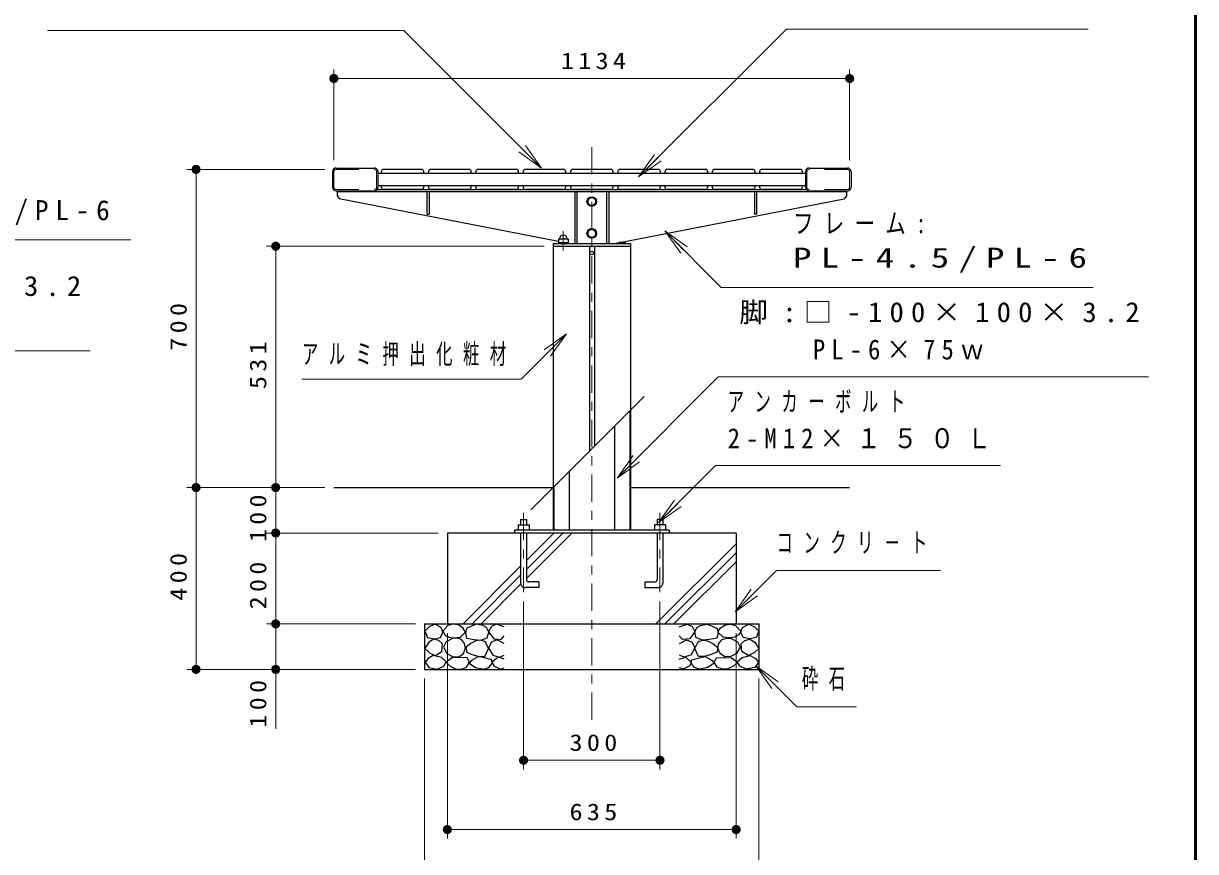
# Model space of a CAD drawing. Units: millimetres on the paper, with parts at other scales. Extents: x -365 to 0, y 0 to 257.
# Drawn here: x -128.8 to 0, y 51.1 to 142.2 of the extents above; entities that cross this region are included whole.
import ezdxf

# ---------------------------------------------------------------- set-up
doc = ezdxf.new("R2010")
doc.units = ezdxf.units.MM
doc.linetypes.add('USER1', pattern=[4.5, 2.5, -2])
doc.linetypes.add('USER2', pattern=[6, 3, -1, 1, -1])
doc.layers.add('1_20', color=7, linetype='Continuous', lineweight=25)
doc.layers.add('LY_5', color=7, linetype='Continuous', lineweight=13)
doc.styles.add('ＭＳ ゴシック', font='')
doc.styles.get('ＭＳ ゴシック').set_extended_font_data('MS Gothic')

# ---------------------------------------------------------------- blocks, each defined once
blk = doc.blocks.new('filled_dot')
at = {"color": 0, "linetype": 'Continuous', "lineweight": -2, "const_width": 1.25}
blk.add_lwpolyline([(-0.625, 0, 1), (0.625, 0, 1)], format="xyb", close=True, dxfattribs=at)

msp = doc.modelspace()

# ---------------------------------------------------------------- linework, layer by layer
at = {"layer": '1_20', "lineweight": 13}
for p, q in [((-94.725, 127.099), (-94.725, 137.099)), ((-38.025, 127.099), (-38.025, 137.099)), ((-94.725, 136.099), (-38.025, 136.099)), ((-71.91, 126.251), (-74.384, 128.019)), ((-71.91, 126.251), (-74.031, 128.373)), ((-73.677, 128.726), (-71.91, 126.251)), ((-61.231, 125.266), (-59.463, 127.741)), ((-61.231, 125.266), (-59.109, 127.387)), ((-58.756, 127.033), (-61.231, 125.266)), ((-95.725, 126.099), (-110.872, 126.099)), ((-109.872, 91.099), (-109.872, 126.099)), ((-56.592, 116.868), (-58.36, 119.343)), ((-58.36, 119.343), (-55.885, 117.575)), ((-58.36, 119.343), (-56.239, 117.221)), ((-71.625, 117.649), (-102.121, 117.649)), ((-101.121, 91.099), (-101.121, 117.649)), ((-71.623, 106.252), (-69.148, 108.02)), ((-69.148, 108.02), (-71.269, 105.899)), ((-69.148, 108.02), (-70.916, 105.545)), ((-63.584, 92.15), (-61.817, 94.625)), ((-63.584, 92.15), (-61.463, 94.271)), ((-61.11, 93.917), (-63.584, 92.15)), ((-95.725, 91.099), (-110.872, 91.099)), ((-109.872, 71.099), (-109.872, 91.099)), ((-95.725, 91.099), (-102.121, 91.099)), ((-95.725, 91.099), (-102.121, 91.099)), ((-101.121, 86.099), (-101.121, 91.099)), ((-59.034, 87.237), (-57.267, 89.712)), ((-59.034, 87.237), (-56.913, 89.359)), ((-56.559, 89.005), (-59.034, 87.237)), ((-83.25, 86.099), (-102.121, 86.099)), ((-101.121, 76.099), (-101.121, 86.099)), ((-73.557, 82.08), (-69.538, 86.099)), ((-73.557, 83.07), (-70.528, 86.099)), ((-73.557, 81.09), (-68.548, 86.099)), ((-59.315, 76.099), (-50.5, 84.915)), ((-58.325, 76.099), (-50.5, 83.925)), ((-57.335, 76.099), (-50.5, 82.935)), ((-80.528, 76.099), (-74.192, 82.435)), ((-79.538, 76.099), (-74.192, 81.445)), ((-78.548, 76.099), (-74.192, 80.456)), ((-50.618, 77.428), (-48.851, 79.903)), ((-50.618, 77.428), (-48.497, 79.549)), ((-48.143, 79.196), (-50.618, 77.428)), ((-73.875, 78.582), (-73.875, 60.099)), ((-58.875, 78.582), (-58.875, 60.099)), ((-85.75, 76.099), (-102.121, 76.099)), ((-85.75, 76.099), (-102.121, 76.099)), ((-101.121, 64.549), (-101.121, 76.099)), ((-82.25, 75.099), (-82.25, 52.476)), ((-50.5, 75.099), (-50.5, 52.476)), ((-85.749, 71.099), (-110.872, 71.099)), ((-46.583, 69.009), (-48.351, 71.484)), ((-48.351, 71.484), (-45.876, 69.716)), ((-48.351, 71.484), (-46.229, 69.363)), ((-84.75, 70.099), (-84.75, 43.543)), ((-48, 70.099), (-48, 43.543)), ((-58.875, 61.099), (-73.875, 61.099)), ((-50.5, 53.476), (-82.25, 53.476))]:
    msp.add_line(p, q, dxfattribs=at)
at = {"layer": '1_20', "linetype": 'USER2', "lineweight": 13}
for p, q in [((-66.375, 128.537), (-66.375, 64.724)), ((-69.5, 119.287), (-69.5, 117.171))]:
    msp.add_line(p, q, dxfattribs=at)
at = {"layer": '1_20', "color": 3}
for p, q in [((-94.875, 125.849), (-94.875, 124.149)), ((-94.475, 126.249), (-90.275, 126.249)), ((-89.875, 125.849), (-89.875, 124.149)), ((-42.875, 125.849), (-42.875, 124.149)), ((-42.475, 126.249), (-38.275, 126.249)), ((-37.875, 125.849), (-37.875, 124.149)), ((-94.475, 123.749), (-90.275, 123.749)), ((-89.962, 123.899), (-42.787, 123.899)), ((-42.475, 123.749), (-38.275, 123.749)), ((-94.375, 123.674), (-38.375, 123.674)), ((-84.487, 123.674), (-84.487, 121.174)), ((-84.262, 123.674), (-84.262, 121.174)), ((-48.487, 123.674), (-48.487, 121.174)), ((-48.262, 123.674), (-48.262, 121.174)), ((-84.487, 121.174), (-84.262, 121.174)), ((-48.262, 121.174), (-48.487, 121.174))]:
    msp.add_line(p, q, dxfattribs=at)
at = {"layer": '1_20', "linetype": 'USER1', "lineweight": 13}
for p, q in [((-94.725, 125.849), (-94.725, 124.149)), ((-94.475, 126.099), (-90.275, 126.099)), ((-90.025, 125.849), (-90.025, 124.149)), ((-42.725, 125.849), (-42.725, 124.149)), ((-38.275, 126.099), (-42.475, 126.099)), ((-38.025, 125.849), (-38.025, 124.149)), ((-94.475, 123.899), (-90.275, 123.899)), ((-38.275, 123.899), (-42.475, 123.899))]:
    msp.add_line(p, q, dxfattribs=at)
at = {"layer": '1_20'}
for p, q in [((-89.875, 125.679), (-42.875, 125.679)), ((-89.525, 125.849), (-89.525, 125.679)), ((-85.075, 126.099), (-89.275, 126.099)), ((-84.825, 125.679), (-84.825, 125.849)), ((-84.325, 125.849), (-84.325, 125.679)), ((-79.875, 126.099), (-84.075, 126.099)), ((-79.625, 125.679), (-79.625, 125.849)), ((-79.125, 125.849), (-79.125, 125.679)), ((-74.675, 126.099), (-78.875, 126.099)), ((-74.425, 125.679), (-74.425, 125.849)), ((-73.925, 125.849), (-73.925, 125.679)), ((-69.475, 126.099), (-73.675, 126.099)), ((-69.225, 125.679), (-69.225, 125.849)), ((-68.725, 125.849), (-68.725, 125.679)), ((-64.275, 126.099), (-68.475, 126.099)), ((-64.025, 125.679), (-64.025, 125.849)), ((-63.525, 125.849), (-63.525, 125.679)), ((-59.075, 126.099), (-63.275, 126.099)), ((-58.825, 125.679), (-58.825, 125.849)), ((-58.325, 125.849), (-58.325, 125.679)), ((-53.875, 126.099), (-58.075, 126.099)), ((-53.625, 125.679), (-53.625, 125.849)), ((-53.125, 125.849), (-53.125, 125.679)), ((-48.675, 126.099), (-52.875, 126.099)), ((-48.425, 125.679), (-48.425, 125.849)), ((-47.925, 125.849), (-47.925, 125.679)), ((-43.475, 126.099), (-47.675, 126.099)), ((-43.225, 125.679), (-43.225, 125.849)), ((-94.375, 123.749), (-94.375, 123.174)), ((-89.875, 124.319), (-42.875, 124.319)), ((-89.525, 124.319), (-89.525, 124.149)), ((-85.075, 123.899), (-89.275, 123.899)), ((-84.825, 124.149), (-84.825, 124.319)), ((-84.325, 124.319), (-84.325, 124.149)), ((-79.875, 123.899), (-84.075, 123.899)), ((-79.625, 124.149), (-79.625, 124.319)), ((-79.125, 124.319), (-79.125, 124.149)), ((-74.675, 123.899), (-78.875, 123.899)), ((-74.425, 124.149), (-74.425, 124.319)), ((-73.925, 124.319), (-73.925, 124.149)), ((-69.475, 123.899), (-73.675, 123.899)), ((-69.225, 124.149), (-69.225, 124.319)), ((-68.725, 124.319), (-68.725, 124.149)), ((-64.275, 123.899), (-68.475, 123.899)), ((-64.025, 124.149), (-64.025, 124.319)), ((-63.525, 124.319), (-63.525, 124.149)), ((-59.075, 123.899), (-63.275, 123.899)), ((-58.825, 124.149), (-58.825, 124.319)), ((-58.325, 124.319), (-58.325, 124.149)), ((-53.875, 123.899), (-58.075, 123.899)), ((-53.625, 124.149), (-53.625, 124.319)), ((-53.125, 124.319), (-53.125, 124.149)), ((-48.675, 123.899), (-52.875, 123.899)), ((-48.425, 124.149), (-48.425, 124.319)), ((-47.925, 124.319), (-47.925, 124.149)), ((-43.475, 123.899), (-47.675, 123.899)), ((-43.225, 124.149), (-43.225, 124.319)), ((-38.375, 123.749), (-38.375, 123.174)), ((-94.375, 123.674), (-38.375, 123.674)), ((-94.375, 123.174), (-94.129, 122.876)), ((-70.025, 118.174), (-94.129, 122.876)), ((-68.237, 123.674), (-68.237, 117.949)), ((-68.012, 123.674), (-68.012, 117.949)), ((-66.8, 122.807), (-66.375, 123.052)), ((-66.8, 122.807), (-66.8, 122.316)), ((-66.375, 123.052), (-65.95, 122.807)), ((-65.95, 122.807), (-65.95, 122.316)), ((-64.737, 123.674), (-64.737, 117.949)), ((-64.512, 123.674), (-64.512, 117.949)), ((-63.875, 117.949), (-38.62, 122.876)), ((-38.375, 123.174), (-38.62, 122.876)), ((-66.8, 122.316), (-66.375, 122.071)), ((-66.375, 122.071), (-65.95, 122.316)), ((-66.8, 119.307), (-66.375, 119.552)), ((-66.8, 119.307), (-66.8, 118.816)), ((-66.8, 118.816), (-66.375, 118.571)), ((-66.375, 119.552), (-65.95, 119.307)), ((-66.375, 118.571), (-65.95, 118.816)), ((-65.95, 119.307), (-65.95, 118.816)), ((-70.625, 117.949), (-70.625, 86.399)), ((-70.625, 117.949), (-62.125, 117.949)), ((-70.625, 117.649), (-62.125, 117.649)), ((-70.025, 118.449), (-68.975, 118.449)), ((-70.025, 118.449), (-70.025, 117.949)), ((-70.025, 118.049), (-68.975, 118.049)), ((-68.975, 118.449), (-68.975, 117.949)), ((-66.625, 117.649), (-66.625, 95.099)), ((-66.075, 117.649), (-66.075, 95.649)), ((-62.725, 118.049), (-63.361, 118.049)), ((-62.725, 118.173), (-62.725, 117.949)), ((-62.125, 117.949), (-62.125, 86.399)), ((-73.082, 88.642), (-60.621, 101.103)), ((-62.2, 99.524), (-62.2, 86.399)), ((-63.875, 97.849), (-63.875, 86.399)), ((-68.875, 92.849), (-68.875, 86.399)), ((-94.725, 91.099), (-70.625, 91.099)), ((-70.55, 91.174), (-70.55, 86.399)), ((-62.125, 91.099), (-38.025, 91.099)), ((-57.875, 86.399), (-74.875, 86.399)), ((-74.875, 86.399), (-74.875, 86.099)), ((-57.875, 86.399), (-57.875, 86.099)), ((-82.25, 86.099), (-82.25, 76.099)), ((-50.5, 86.099), (-82.25, 86.099)), ((-50.5, 86.099), (-50.5, 76.099)), ((-84.75, 76.099), (-84.75, 71.099)), ((-84.75, 76.099), (-48, 76.099)), ((-48, 76.099), (-48, 71.099)), ((-84.749, 71.099), (-47.999, 71.099))]:
    msp.add_line(p, q, dxfattribs=at)
at = {"layer": '1_20', "color": 211, "linetype": 'USER2', "lineweight": 13}
for p, q in [((-73.875, 88.301), (-73.875, 79.582)), ((-58.875, 88.301), (-58.875, 79.582))]:
    msp.add_line(p, q, dxfattribs=at)
at = {"layer": '1_20', "color": 211}
for p, q in [((-74.48, 87.014), (-73.27, 87.014)), ((-74.48, 87.014), (-74.48, 86.399)), ((-74.192, 87.587), (-73.557, 87.587)), ((-74.192, 87.587), (-74.192, 87.014)), ((-73.557, 87.587), (-73.557, 87.014)), ((-73.27, 87.014), (-73.27, 86.42)), ((-59.48, 87.014), (-59.48, 86.42)), ((-58.27, 87.014), (-59.48, 87.014)), ((-59.192, 87.587), (-59.192, 87.014)), ((-58.557, 87.587), (-59.192, 87.587)), ((-58.557, 87.587), (-58.557, 87.014)), ((-58.27, 87.014), (-58.27, 86.399)), ((-74.192, 86.099), (-74.192, 80.587)), ((-73.557, 86.099), (-73.557, 80.972)), ((-59.192, 86.099), (-59.192, 80.972)), ((-58.557, 86.099), (-58.557, 80.587)), ((-72.192, 80.087), (-73.692, 80.087)), ((-72.192, 80.722), (-73.307, 80.722)), ((-72.192, 80.722), (-72.192, 80.087)), ((-60.557, 80.722), (-60.557, 80.087)), ((-60.557, 80.722), (-59.442, 80.722)), ((-60.557, 80.087), (-59.057, 80.087))]:
    msp.add_line(p, q, dxfattribs=at)
at = {"layer": '1_20', "lineweight": 13}
for points in [[(-71.91, 126.251), (-87.024, 141.366), (-126.189, 141.366)], [(-61.231, 125.266), (-44.966, 141.531), (-11.802, 141.531)], [(-58.36, 119.343), (-52.14, 113.123), (-11.243, 113.123)], [(-178.687, 107.741), (-168.08, 118.347), (-117.034, 118.347)], [(-69.148, 108.02), (-74.131, 103.038), (-98.239, 103.038)], [(-179.001, 95.964), (-168.81, 106.156), (-121.507, 106.156)], [(-63.584, 92.15), (-52.461, 103.273), (-5.159, 103.273)], [(-59.034, 87.237), (-52.764, 93.508), (-21.434, 93.508)], [(-50.618, 77.428), (-46.056, 81.99), (-28.056, 81.99)], [(-48.351, 71.484), (-43.843, 66.976), (-37.278, 66.976)]]:
    msp.add_lwpolyline(points, dxfattribs=at)
at = {"layer": '1_20'}
for points in [[(-83.627, 76.069), (-84.261, 75.768), (-84.736, 75.293), (-84.435, 74.596), (-83.706, 74.453), (-83.009, 74.612), (-82.756, 75.198), (-82.946, 75.705)], [(-81.656, 76.074), (-82.183, 75.939), (-82.764, 75.303), (-82.534, 74.885), (-82.077, 74.647), (-81.561, 74.574), (-80.818, 74.641), (-80.25, 75.182), (-80.534, 75.682), (-81.068, 75.992)], [(-79.065, 76.084), (-79.602, 75.86), (-80.148, 75.592), (-80.264, 75.091), (-80.13, 74.527), (-79.307, 74.366), (-78.582, 74.321), (-77.857, 74.581), (-77.704, 75.189), (-77.937, 75.699), (-78.34, 75.923)], [(-53.684, 76.084), (-53.147, 75.86), (-52.601, 75.592), (-52.485, 75.091), (-52.619, 74.527), (-53.443, 74.366), (-54.168, 74.321), (-54.892, 74.581), (-55.045, 75.189), (-54.812, 75.699), (-54.409, 75.923)], [(-51.093, 76.074), (-50.566, 75.939), (-49.985, 75.303), (-50.215, 74.885), (-50.672, 74.647), (-51.188, 74.574), (-51.931, 74.641), (-52.499, 75.182), (-52.215, 75.682), (-51.682, 75.992)], [(-49.122, 76.069), (-48.488, 75.768), (-48.013, 75.293), (-48.314, 74.596), (-49.043, 74.453), (-49.74, 74.612), (-49.993, 75.198), (-49.803, 75.705)], [(-83.754, 74.422), (-84.292, 74.073), (-84.736, 73.392), (-84.229, 72.932), (-83.564, 72.616), (-82.867, 73.059), (-82.787, 73.899), (-83.195, 74.261)], [(-82.291, 72.857), (-81.67, 72.512), (-80.994, 72.465), (-80.48, 72.827), (-80.237, 73.425), (-80.349, 73.962), (-80.696, 74.371), (-81.162, 74.536), (-81.696, 74.479), (-82.386, 74.11), (-82.683, 73.533)], [(-79.115, 74.253), (-79.669, 73.956), (-80.196, 73.537), (-80.142, 72.983), (-79.399, 72.713), (-78.764, 72.496), (-78.115, 72.523), (-77.71, 73.388), (-78.061, 74.145), (-78.565, 74.31)], [(-53.634, 74.253), (-53.08, 73.956), (-52.553, 73.537), (-52.607, 72.983), (-53.35, 72.713), (-53.985, 72.496), (-54.634, 72.523), (-55.04, 73.388), (-54.688, 74.145), (-54.185, 74.31)], [(-50.458, 72.857), (-51.08, 72.512), (-51.755, 72.465), (-52.269, 72.827), (-52.512, 73.425), (-52.401, 73.962), (-52.053, 74.371), (-51.587, 74.536), (-51.053, 74.479), (-50.363, 74.11), (-50.066, 73.533)], [(-48.995, 74.422), (-48.457, 74.073), (-48.013, 73.392), (-48.52, 72.932), (-49.185, 72.616), (-49.882, 73.059), (-49.962, 73.899), (-49.554, 74.261)], [(-83.795, 72.625), (-84.364, 72.306), (-84.701, 71.883), (-84.298, 71.317), (-83.355, 71.114), (-82.639, 71.433), (-82.366, 71.938), (-82.905, 72.394)], [(-80.94, 72.418), (-81.723, 72.377), (-82.386, 71.904), (-81.953, 71.445), (-81.264, 71.134), (-80.699, 71.126), (-80.156, 71.35), (-79.818, 71.877), (-80.075, 72.364)], [(-78.824, 72.509), (-79.595, 72.09), (-79.838, 71.793), (-79.149, 71.307), (-78.203, 71.117), (-77.673, 71.301), (-77.324, 71.726), (-77.351, 72.145), (-78.216, 72.374)], [(-53.925, 72.509), (-53.155, 72.09), (-52.911, 71.793), (-53.6, 71.307), (-54.547, 71.117), (-55.076, 71.301), (-55.425, 71.726), (-55.398, 72.145), (-54.533, 72.374)], [(-51.81, 72.418), (-51.026, 72.377), (-50.363, 71.904), (-50.796, 71.445), (-51.485, 71.134), (-52.05, 71.126), (-52.593, 71.35), (-52.931, 71.877), (-52.674, 72.364)], [(-48.954, 72.625), (-48.386, 72.306), (-48.048, 71.883), (-48.451, 71.317), (-49.394, 71.114), (-50.11, 71.433), (-50.383, 71.938), (-49.844, 72.394)]]:
    msp.add_lwpolyline(points, close=True, dxfattribs=at)
for points in [[(-76, 75.764), (-76.855, 76.081), (-77.394, 75.812), (-77.71, 75.21), (-77.124, 74.449), (-76.348, 74.386), (-76, 74.782)], [(-56.75, 75.764), (-55.894, 76.081), (-55.355, 75.812), (-55.039, 75.21), (-55.625, 74.449), (-56.401, 74.386), (-56.75, 74.782)], [(-76.015, 73.958), (-76.776, 74.354), (-77.409, 74.101), (-77.71, 73.451), (-77.267, 72.675), (-76.506, 72.437), (-76.015, 72.643)], [(-56.734, 73.958), (-55.973, 74.354), (-55.34, 74.101), (-55.039, 73.451), (-55.482, 72.675), (-56.243, 72.437), (-56.734, 72.643)], [(-76, 72.231), (-76.665, 72.437), (-77.314, 71.883), (-77.14, 71.487), (-76.411, 71.122), (-76, 71.281)], [(-56.75, 72.231), (-56.084, 72.437), (-55.435, 71.883), (-55.609, 71.487), (-56.338, 71.122), (-56.75, 71.281)]]:
    msp.add_lwpolyline(points, dxfattribs=at)
for centre, radius in [((-66.375, 122.562), 0.525), ((-66.375, 119.062), 0.525), ((-66.375, 116.899), 0.2)]:
    msp.add_circle(centre, radius, dxfattribs=at)
at = {"layer": '1_20', "lineweight": 13}
for centre in [(-66.375, 122.562), (-66.375, 119.062)]:
    msp.add_circle(centre, 0.425, dxfattribs=at)
at = {"layer": '1_20', "color": 3}
for centre, start, end in [((-94.475, 125.849), 90, 180), ((-90.275, 125.849), 0, 90), ((-42.475, 125.849), 90, 180), ((-38.275, 125.849), 0, 90), ((-94.475, 124.149), 179.99999, 270), ((-90.275, 124.149), 270, 0), ((-42.475, 124.149), 179.99999, 270), ((-38.275, 124.149), 270, 0)]:
    msp.add_arc(centre, 0.4, start, end, dxfattribs=at)
at = {"layer": '1_20', "linetype": 'USER1', "lineweight": 13}
for centre, start, end in [((-94.475, 125.849), 90, 180), ((-90.275, 125.849), 0, 90), ((-42.475, 125.849), 90, 180), ((-38.275, 125.849), 360, 90), ((-94.475, 124.149), 179.99999, 270), ((-90.275, 124.149), 270, 0), ((-42.475, 124.149), 180, 270), ((-38.275, 124.149), 270, 0.00001)]:
    msp.add_arc(centre, 0.25, start, end, dxfattribs=at)
at = {"layer": '1_20'}
for centre, radius, start, end in [((-89.275, 125.849), 0.25, 90, 180), ((-85.075, 125.849), 0.25, 360, 90), ((-84.075, 125.849), 0.25, 90, 180), ((-79.875, 125.849), 0.25, 360, 90), ((-78.875, 125.849), 0.25, 90, 180), ((-74.675, 125.849), 0.25, 360, 90), ((-73.675, 125.849), 0.25, 90, 180), ((-69.475, 125.849), 0.25, 360, 90), ((-68.475, 125.849), 0.25, 90, 180), ((-64.275, 125.849), 0.25, 360, 90), ((-63.275, 125.849), 0.25, 90, 180), ((-59.075, 125.849), 0.25, 360, 90), ((-58.075, 125.849), 0.25, 90, 180), ((-53.875, 125.849), 0.25, 360, 90), ((-52.875, 125.849), 0.25, 90, 180), ((-48.675, 125.849), 0.25, 360, 90), ((-47.675, 125.849), 0.25, 90, 180), ((-43.475, 125.849), 0.25, 360, 90), ((-89.275, 124.149), 0.25, 180, 270), ((-85.075, 124.149), 0.25, 270, 0.00001), ((-84.075, 124.149), 0.25, 180, 270), ((-79.875, 124.149), 0.25, 270, 0.00001), ((-78.875, 124.149), 0.25, 180, 270), ((-74.675, 124.149), 0.25, 270, 0.00001), ((-73.675, 124.149), 0.25, 180, 270), ((-69.475, 124.149), 0.25, 270, 0.00001), ((-68.475, 124.149), 0.25, 180, 270), ((-64.275, 124.149), 0.25, 270, 0.00001), ((-63.275, 124.149), 0.25, 180, 270), ((-59.075, 124.149), 0.25, 270, 0.00001), ((-58.075, 124.149), 0.25, 180, 270), ((-53.875, 124.149), 0.25, 270, 0.00001), ((-52.875, 124.149), 0.25, 180, 270), ((-48.675, 124.149), 0.25, 270, 0.00001), ((-47.675, 124.149), 0.25, 180, 270), ((-43.475, 124.149), 0.25, 270, 0.00001), ((-69.5, 118.449), 0.425, 359.99999, 179.99999)]:
    msp.add_arc(centre, radius, start, end, dxfattribs=at)
at = {"layer": '1_20', "color": 211}
for centre, radius, start, end in [((-73.692, 80.587), 0.5, 179.99998, 270.00002), ((-73.307, 80.972), 0.25, 179.99998, 270.00002), ((-59.442, 80.972), 0.25, 269.99998, 0.00002), ((-59.057, 80.587), 0.5, 269.99998, 0.00002)]:
    msp.add_arc(centre, radius, start, end, dxfattribs=at)
at = {"layer": 'LY_5', "lineweight": 50}
msp.add_line((0, 0), (0, 257), dxfattribs=at)

# ---------------------------------------------------------------- block references
at = {"layer": '1_20', "lineweight": 13, "xscale": 0.4, "yscale": 0.4}
for p in [(-94.725, 136.099), (-73.875, 61.099), (-82.25, 53.476)]:
    msp.add_blockref('filled_dot', p, dxfattribs=at)
for p, rotation in [((-38.025, 136.099), 180), ((-109.872, 126.099), 270), ((-101.121, 117.649), 270), ((-109.872, 91.099), 90), ((-109.872, 91.099), 270), ((-101.121, 91.099), 270), ((-101.121, 91.099), 90), ((-101.121, 86.099), 90), ((-101.121, 86.099), 270), ((-101.121, 76.099), 90), ((-101.121, 76.099), 270), ((-109.872, 71.099), 90), ((-101.121, 71.099), 90), ((-58.875, 61.099), 180), ((-50.5, 53.476), 180)]:
    msp.add_blockref('filled_dot', p, dxfattribs=dict(at, rotation=rotation))

# ---------------------------------------------------------------- texts
at = {"layer": '1_20', "style": 'ＭＳ ゴシック'}
for s, insert, char_height, attachment_point in [('\\T1.33;\\W1.15;1134', (-65.954, 137.099), 1.833, 8), ('\\T1.5;座フレーム:PL-4.5/PL-6', (-168.034, 121.347), 2.199, 4), ('\\T1.5;\\W0.75;フレーム:', (-44.243, 120.123), 2.199, 4), ('\\T1.5;\\W1.35;PL-4.5/PL-6', (-44.243, 116.123), 2.199, 4), ('\\T1.5;\\W1.05;脚:□-100×100×3.2', (-166.507, 113.156), 2.199, 4), ('\\T1.5;\\W1.05;脚:□-100×100×3.2', (-50.159, 110.273), 2.199, 4), ('\\T1.64;\\W0.6;アルミ押出化粧材', (-98.239, 105.688), 2.199, 4), ('\\T1.5;\\W0.9;\u3000\u3000PL-6×75ｗ', (-50.159, 106.273), 2.199, 4), ('\\T1.64;\\W0.6;アンカーボルト', (-51.434, 100.508), 2.199, 4), ('\\T1.5;\\W0.9;2-M12×１５０Ｌ', (-51.434, 96.508), 2.199, 4), ('\\T1.64;\\W0.6;コンクリ－ト', (-46.056, 84.99), 2.199, 4), ('\\T1.64;\\W0.6;砕石', (-43.278, 69.976), 2.199, 4), ('\\T1.33;\\W1.15;300', (-65.958, 62.099), 1.833, 8), ('\\T1.33;\\W1.15;635', (-65.958, 54.476), 1.833, 8)]:
    msp.add_mtext(s, dxfattribs=dict(at, insert=insert, char_height=char_height, attachment_point=attachment_point))
at = {"layer": '1_20', "char_height": 1.833, "attachment_point": 8, "rotation": 90, "style": 'ＭＳ ゴシック'}
for s, insert in [('\\T1.33;\\W1.15;700', (-110.872, 109.016)), ('\\T1.33;\\W1.15;531', (-102.121, 104.791)), ('\\T1.33;\\W1.15;100', (-102.121, 87.953)), ('\\T1.33;\\W1.15;400', (-110.872, 81.516)), ('\\T1.33;\\W1.15;200', (-102.121, 80.56)), ('\\T1.33;\\W1.15;100', (-102.121, 67.549))]:
    msp.add_mtext(s, dxfattribs=dict(at, insert=insert))

doc.saveas('drawing.dxf')
